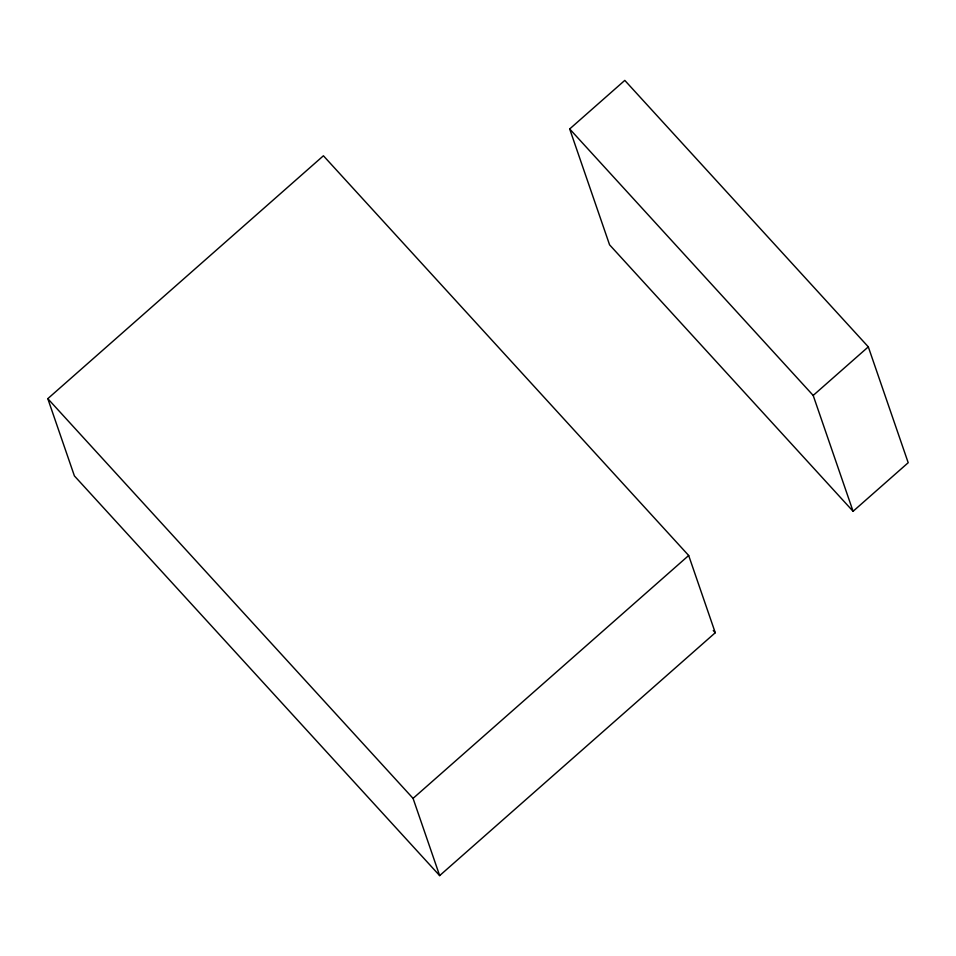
<?xml version="1.0" encoding="UTF-8"?>
<svg xmlns="http://www.w3.org/2000/svg" width="956" height="956" viewBox="0 0 956 956"><rect width="100%" height="100%" fill="white"/><g stroke="black" fill="none" stroke-linecap="round" stroke-linejoin="round"><path stroke-width="1.43" d="M47.8 398.664L323.415 155.78L688.678 555.496L715.267 632.741L439.652 875.612L74.401 475.909L47.8 398.664L413.064 798.38L439.652 875.612M569.68 128.964L624.794 80.388L868.311 346.861L908.2 462.716L853.075 511.293L609.57 244.82L569.68 128.964L813.186 395.437L853.075 511.293M813.186 395.437L868.311 346.861M413.064 798.38L688.678 555.496M713.26 630.53L715.267 632.741"/></g></svg>
